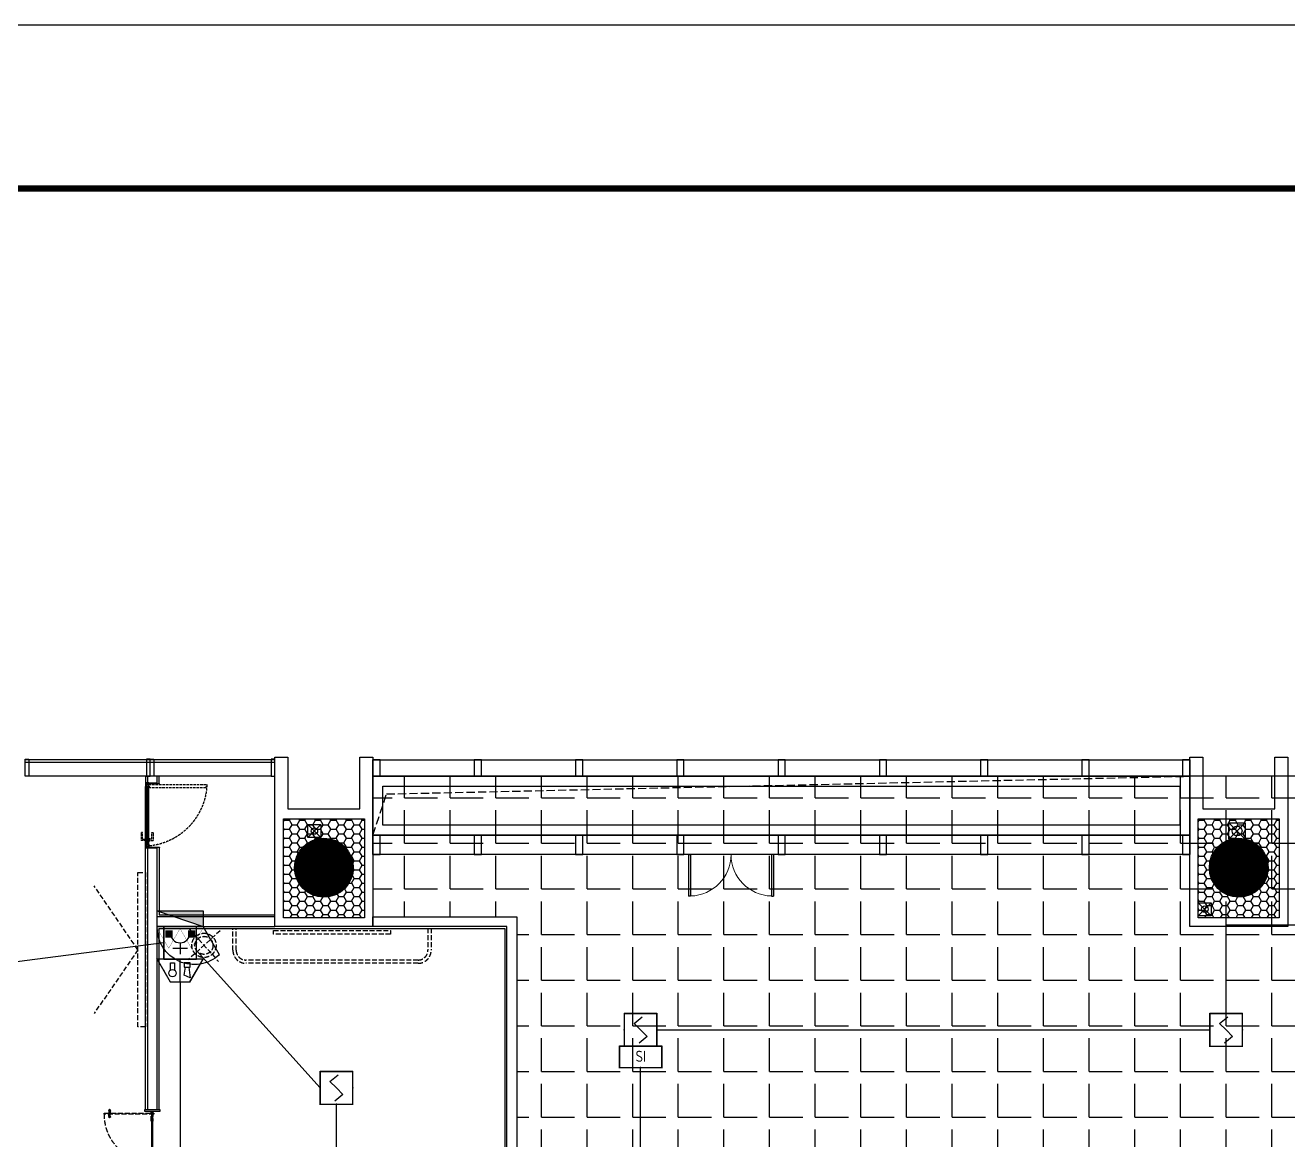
# Model space of a CAD drawing. Extents: x -284868 to 304789, y -137694 to 137894.
# Drawn here: x 198018 to 217338, y 13442 to 30502 of the extents above; entities that cross this region are included whole.
import ezdxf
from ezdxf.enums import TextEntityAlignment as Align

# ---------------------------------------------------------------- set-up
doc = ezdxf.new("R2010")
doc.units = 0
doc.linetypes.add('DASH', pattern=[0.35, 0.25, -0.1])
doc.linetypes.add('DASHED', pattern=[0.75, 0.5, -0.25])
doc.layers.get('0').update_dxf_attribs({"linetype": 'CONTINUOUS'})
for name, color, linetype in [('0-墙', 4, 'CONTINUOUS'), ('0-建筑外轮廓', 8, 'CONTINUOUS'), ('0-建筑柱体', 251, 'CONTINUOUS'), ('0-消防栓(给排水)', 9, 'CONTINUOUS'), ('0-窗', 11, 'CONTINUOUS'), ('0-非设计区域', 251, 'CONTINUOUS'), ('E-FIRE-CIRC', 120, 'CONTINUOUS'), ('E-FIRE-EQPM', 3, 'CONTINUOUS'), ('EQUIP-消防', 3, 'CONTINUOUS'), ('EQUIP-隔离模块', 241, 'CONTINUOUS'), ('EQUIP_消火栓', 20, 'CONTINUOUS'), ('P-完成面', 42, 'CONTINUOUS'), ('P-平面家具', 3, 'CONTINUOUS'), ('P-门扇', 6, 'CONTINUOUS'), ('TEL_TITLE', 7, 'CONTINUOUS'), ('TEXT_照明_回路标注', 41, 'CONTINUOUS'), ('WIRE-消防电源', 2, 'TG_D'), ('灭火器', 23, 'CONTINUOUS')]:
    doc.layers.add(name, color=color, linetype=linetype)
doc.styles.get("Standard").update_dxf_attribs({"font": 'GBENOR', "bigfont": 'GBCBIG'})
doc.styles.add('TG_LINETYPE', font='SIMPLEX', dxfattribs={"width": 0.8, "height": 3, "bigfont": 'HZTXT'})
doc.linetypes.add('TG_D', pattern='A,2,-0.3,["D",TG_LINETYPE,S=0.1,R=0,X=-0.23,Y=-0.15],0', length=2.3)

# ---------------------------------------------------------------- blocks, each defined once
blk = doc.blocks.new('_YZH')
at = {"const_width": 0.5}
blk.add_lwpolyline([(-0.25, 0, 1), (0.25, 0, 1)], format="xyb", close=True, dxfattribs=at)
at = {"color": 4}
blk.add_circle((0, 0), 0.5, dxfattribs=at)
blk = doc.blocks.new('sgASGHHHH')
at = {"xscale": 900, "yscale": 900, "zscale": 900}
for p in [(-108646, -884824), (-94646, -884824)]:
    blk.add_blockref('_YZH', p, dxfattribs=at)
blk = doc.blocks.new('A$C3B8026B3')
for p, q in [((9985, 54450), (8185, 54450)), ((11895, 54450), (10095, 54450))]:
    blk.add_line(p, q)
for points in [[(8130, 54712), (8185, 54712), (8185, 54450), (8130, 54450)], [(10040, 54712), (9985, 54712), (9985, 54450), (10040, 54450)], [(10040, 54712), (10095, 54712), (10095, 54450), (10040, 54450)], [(11950, 54712), (11895, 54712), (11895, 54450), (11950, 54450)]]:
    blk.add_lwpolyline(points, close=True)
for points in [[(10040, 54700), (8130, 54700)], [(11950, 54700), (10040, 54700)], [(10040, 54662), (8130, 54662)], [(11950, 54662), (10040, 54662)]]:
    blk.add_lwpolyline(points)
blk = doc.blocks.new('A$C770634BF')
at = {"layer": '0-建筑外轮廓'}
h = blk.add_hatch(dxfattribs=at)
h.set_pattern_fill('HONEY', color=251, scale=50)
h.set_pattern_definition([(0, (-82816.545, 746571.914), (119.0625, 68.74075), [79.375, -158.75]), (120, (-82816.545, 746571.914), (-119.062486, 68.7407746), [79.375, -158.75]), (60, (-82816.545, 746571.914), (1.4e-05, 137.4815246), [-158.75, 79.375])])
h.paths.add_polyline_path([(10430, 900), (11670, 900), (11670, -619), (10430, -619)])
h = blk.add_hatch(dxfattribs=at)
h.set_pattern_fill('HONEY', color=251, scale=50)
h.set_pattern_definition([(0, (-68816.545, 746571.914), (119.0625, 68.74075), [79.375, -158.75]), (120, (-68816.545, 746571.914), (-119.062486, 68.7407746), [79.375, -158.75]), (60, (-68816.545, 746571.914), (1.4e-05, 137.4815246), [-158.75, 79.375])])
h.paths.add_polyline_path([(24430, 900), (25670, 900), (25670, -619), (24430, -619)])
at = {"layer": '0-建筑外轮廓', "color": 42}
for points in [[(10300, -750), (10300, 1840), (10500, 1840), (10500, 1050), (11600, 1050), (11600, 1840), (11800, 1840), (11800, -750)], [(24300, -750), (24300, 1840), (24500, 1840), (24500, 1050), (25600, 1050), (25600, 1840), (25800, 1840), (25800, -750)], [(10430, 900), (11670, 900), (11670, -619), (10430, -619)], [(24430, 900), (25670, 900), (25670, -619), (24430, -619)]]:
    blk.add_lwpolyline(points, close=True, dxfattribs=at)
at = {"layer": '0-建筑外轮廓', "color": 251}
for points in [[(10430, -620), (10430, 900), (11670, 900), (11670, -620)], [(24430, -620), (24430, 900), (25670, 900), (25670, -620)]]:
    blk.add_lwpolyline(points, close=True, dxfattribs=at)
blk = doc.blocks.new('dhdhjdlll')
for points in [[(94617, -890022), (94727, -890022), (94727, -889772), (94617, -889772)], [(94617, -891222), (94727, -891222), (94727, -890922), (94617, -890922)]]:
    blk.add_lwpolyline(points, close=True)
blk = doc.blocks.new('tynyc3')
for points in [[(94617, -889772), (107117, -889772), (107117, -890022), (94617, -890022)], [(94617, -890922), (107117, -890922), (107117, -891222), (94617, -891222)]]:
    blk.add_lwpolyline(points, close=True)
for p in [(0, 0), (1550, 0), (3100, 0), (4650, 0), (6200, 0), (7750, 0), (9300, 0), (10850, 0), (12390, 0)]:
    blk.add_blockref('dhdhjdlll', p)
blk = doc.blocks.new('$DorLib2D$00000002')
for p, q in [((-0.5, 0), (-0.5, 0.4875)), ((-0.475, 0.4875), (-0.5, 0.4875)), ((-0.475, 0), (-0.475, 0.4875)), ((0.475, 0), (0.475, 0.4875)), ((0.475, 0.4875), (0.5, 0.4875)), ((0.5, 0), (0.5, 0.4875)), ((-0.5, 0), (-0.475, 0)), ((0.5, 0), (0.475, 0))]:
    blk.add_line(p, q)
at = {"lineweight": 13}
for centre, start, end in [((-0.4875, 0), 0, 88.53072), ((0.4875, 0), 91.46928, 180)]:
    blk.add_arc(centre, 0.4875, start, end, dxfattribs=at)
blk = doc.blocks.new('A$C10332E08')
for p, q in [((250, 0), (0, 250)), ((250, 250), (0, 0))]:
    blk.add_line(p, q)
blk.add_lwpolyline([(0, 250), (250, 250), (250, 0), (0, 0)], close=True)
blk = doc.blocks.new('A$C2AC726D9')
for centre, radius in [((25025, 709), 75), ((10904, 708), 50), ((24530, -489), 50)]:
    blk.add_circle(centre, radius)
at = {"xscale": 0.8, "yscale": 0.8, "zscale": 0.8, "rotation": 270}
for p in [(10804, 808), (24430, -389)]:
    blk.add_blockref('A$C10332E08', p, dxfattribs=at)
at = {"rotation": 270}
blk.add_blockref('A$C10332E08', (24900, 834), dxfattribs=at)
blk = doc.blocks.new('A$C7B347943')
at = {"layer": 'P-门扇', "color": 251, "linetype": 'DASH', "ltscale": 300}
for p, q in [((-10, 0), (10, 0)), ((0, -10), (0, 10))]:
    blk.add_line(p, q, dxfattribs=at)
blk.add_lwpolyline([(114, -12), (114, 12), (-30, 12), (-30, -12)], close=True, dxfattribs=at)
at = {"layer": 'P-门扇', "color": 6, "linetype": 'DASH', "ltscale": 300}
blk.add_circle((0, 0), 6, dxfattribs=at)
blk = doc.blocks.new('A$C21f4e1ae')
at = {"layer": 'P-门扇', "color": 251, "linetype": 'DASH', "ltscale": 300}
for p, q in [((-775, 1), (-775, -34)), ((-755, 1), (-755, -34)), ((-775, -81), (-775, -46)), ((-755, -81), (-755, -46)), ((-775, -1469), (-775, -1504)), ((-775, -1551), (-775, -1516)), ((-755, -1469), (-755, -1504)), ((-755, -1551), (-755, -1516))]:
    blk.add_line(p, q, dxfattribs=at)
at = {"layer": 'P-门扇', "color": 8}
for p, q in [((-120, -10), (-120, -773)), ((-110, -10), (-110, -773)), ((-120, -1540), (-120, -778)), ((-110, -1540), (-110, -778))]:
    blk.add_line(p, q, dxfattribs=at)
at = {"layer": 'P-门扇', "color": 251}
for p, q in [((-156, -680), (-121, -680)), ((-156, -700), (-121, -700)), ((-74, -680), (-109, -680)), ((-74, -700), (-109, -700)), ((-156, -850), (-121, -850)), ((-156, -870), (-121, -870)), ((-74, -850), (-109, -850)), ((-74, -870), (-109, -870))]:
    blk.add_line(p, q, dxfattribs=at)
at = {"layer": 'P-门扇', "color": 251, "linetype": 'DASH', "ltscale": 300}
for points in [[(-748, 8), (-765, 26), (-783, 8), (-765, -9)], [(-752, 8), (-765, 22), (-779, 8), (-765, -5)], [(-848, -35), (-846, -34), (-86, -34), (-85, -35), (-85, -45), (-86, -46), (-846, -46), (-848, -45)], [(-748, -89), (-765, -106), (-783, -89), (-765, -71)], [(-752, -89), (-765, -102), (-779, -89), (-765, -75)], [(-848, -1515), (-846, -1516), (-86, -1516), (-85, -1515), (-85, -1505), (-86, -1504), (-846, -1504), (-848, -1505)], [(-748, -1461), (-765, -1444), (-783, -1461), (-765, -1479)], [(-748, -1558), (-765, -1576), (-783, -1558), (-765, -1541)], [(-752, -1461), (-765, -1448), (-779, -1461), (-765, -1475)], [(-752, -1558), (-765, -1572), (-779, -1558), (-765, -1545)]]:
    blk.add_lwpolyline(points, close=True, dxfattribs=at)
at = {"layer": 'P-门扇'}
for points in [[(-110, -773), (-109, -772), (-109, -11), (-110, -10), (-120, -10), (-121, -11), (-121, -772), (-120, -773)], [(-110, -778), (-109, -779), (-109, -1539), (-110, -1540), (-120, -1540), (-121, -1539), (-121, -779), (-120, -778)]]:
    blk.add_lwpolyline(points, close=True, dxfattribs=at)
at = {"layer": 'P-门扇', "color": 251}
for points in [[(-164, -673), (-181, -690), (-164, -708), (-146, -690)], [(-164, -677), (-177, -690), (-164, -704), (-150, -690)], [(-66, -673), (-49, -690), (-66, -708), (-84, -690)], [(-66, -677), (-53, -690), (-66, -704), (-80, -690)], [(-164, -877), (-181, -860), (-164, -842), (-146, -860)], [(-164, -873), (-177, -860), (-164, -846), (-150, -860)], [(-66, -877), (-49, -860), (-66, -842), (-84, -860)], [(-66, -873), (-53, -860), (-66, -846), (-80, -860)]]:
    blk.add_lwpolyline(points, close=True, dxfattribs=at)
at = {"layer": 'P-门扇', "color": 251, "linetype": 'DASH', "ltscale": 300}
for centre, start, end in [((-134, -59), 178.681, 271.319), ((-134, -1491), 88.681, 181.319)]:
    blk.add_arc(centre, 714, start, end, dxfattribs=at)
at = {"layer": 'P-门扇', "extrusion": (0, 0, -1), "zscale": -1, "rotation": 270}
blk.add_blockref('A$C7B347943', (115, -40), dxfattribs=at)
at = {"layer": 'P-门扇', "rotation": 90.00000000000001}
blk.add_blockref('A$C7B347943', (-115, -1510), dxfattribs=at)
blk = doc.blocks.new('FZ03')
at = {"color": 8}
for p, q in [((-4, 1), (-4, 3)), ((-4, 3), (0, 3)), ((0, 0), (-4, 1)), ((-3, 7), (3, 7)), ((0, 7), (-3, 5)), ((-3, 3), (-3, 7)), ((0, 5), (-3, 4)), ((0, 7), (3, 5)), ((0, 7), (0, 3)), ((0, 5), (3, 4)), ((0, 3), (4, 3)), ((4, 1), (0, 0)), ((3, 3), (3, 7)), ((4, 3), (4, 1))]:
    blk.add_line(p, q, dxfattribs=at)
blk = doc.blocks.new('A$C79893AB6')
at = {"color": 8, "linetype": 'DASHED', "ltscale": 5}
for points in [[(10, 20), (0, 20), (0, 5), (10, 5)], [(10, 0), (12, 0), (12, 25), (10, 25)], [(13, 0), (15, 0), (15, 25), (13, 25)], [(15, 20), (25, 20), (25, 5), (15, 5)]]:
    blk.add_lwpolyline(points, close=True, dxfattribs=at)
for points in [[(5, 20), (5, 5)], [(12, 18), (13, 18)], [(12, 16), (13, 16)], [(12, 14), (13, 14)], [(12, 10), (13, 10)], [(12, 8), (13, 8)], [(12, 6), (13, 6)], [(20, 20), (20, 5)]]:
    blk.add_lwpolyline(points, dxfattribs=at)
blk = doc.blocks.new('A$C11DE782A')
at = {"color": 8, "linetype": 'DASHED', "ltscale": 30}
for points in [[(825, 63), (721, 63), (721, 82), (844, 82)], [(861, 20), (861, 15), (809, 15), (809, 20)], [(825, 63), (825, 22), (844, 22), (844, 82)], [(825, -83), (721, -83), (721, -102), (844, -102)], [(861, -40), (861, -35), (809, -35), (809, -40)], [(825, -83), (825, -42), (844, -42), (844, -102)]]:
    blk.add_lwpolyline(points, dxfattribs=at)
for points in [[(809, 20, -0.414214), (810, 22), (860, 22, -0.414214), (861, 20)], [(809, -40, 0.414214), (810, -42), (860, -42, 0.414214), (861, -40)]]:
    blk.add_lwpolyline(points, format="xyb", dxfattribs=at)
at = {"layer": 'P-门扇'}
for p, q in [((900, 15), (20, 15)), ((900, -35), (20, -35))]:
    blk.add_line(p, q, dxfattribs=at)
at = {"layer": 'P-门扇', "color": 251}
for p, q in [((915, 12), (20, 12)), ((900, 0), (20, 0)), ((900, -20), (20, -20)), ((930, -32), (20, -32))]:
    blk.add_line(p, q, dxfattribs=at)
at = {"layer": 'P-门扇'}
blk.add_lwpolyline([(5, 15), (20, 15), (20, -35), (-10, -35), (-10, -3), (5, -3)], close=True, dxfattribs=at)
at = {"layer": 'P-门扇', "color": 251}
for points in [[(60, -20), (60, 0), (20, 0), (20, -20)], [(480, -20), (480, 0), (440, 0), (440, -20)], [(900, -20), (900, 0), (860, 0), (860, -20)]]:
    blk.add_lwpolyline(points, close=True, dxfattribs=at)
for points in [[(60, -20), (20, 0)], [(20, -20), (60, 0)], [(480, -20), (440, 0)], [(440, -20), (480, 0)], [(900, -20), (860, 0)], [(860, -20), (900, 0)]]:
    blk.add_lwpolyline(points, dxfattribs=at)
at = {"layer": 'P-门扇'}
for points in [[(900, -35), (900, -35), (930, -35), (930, -3), (915, -3), (915, 15), (900, 15)], [(900, 12), (900, -32)]]:
    blk.add_lwpolyline(points, dxfattribs=at)
at = {"layer": 'P-门扇', "color": 251, "linetype": 'DASH', "ltscale": 150}
blk.add_lwpolyline([(40, -50), (22, -50), (22, -35), (-10, -35), (-10, -925), (22, -925), (22, -910), (40, -910), (40, -50)], dxfattribs=at)
blk.add_lwpolyline([(930, -35, -0.374184), (-10, -925, 3.831979)], format="xyb", dxfattribs=at)
at = {"xscale": -0.7194583547756841, "yscale": 0.7194583547756841, "zscale": 0.7194583547756841}
for p in [(-5, -2), (925, -2)]:
    blk.add_blockref('FZ03', p, dxfattribs=at)
blk.add_blockref('A$C79893AB6', (-25, -35))
blk = doc.blocks.new('$equip$00002649')
for p, q in [((-0.5, 0.5), (-0.5, -0.5)), ((0.5, 0.5), (-0.5, 0.5)), ((-0.2, 0.2), (0.05, 0.4)), ((0.5, -0.5), (0.5, 0.5)), ((0, 0), (-0.2, 0.2)), ((0, 0), (0.2, -0.2)), ((0.2, -0.2), (-0.05, -0.4)), ((-0.5, -0.5), (0.5, -0.5))]:
    blk.add_line(p, q)
at = {"const_width": 0.04}
blk.add_lwpolyline([(-0.5, 0.5), (0.5, 0.5), (0.5, -0.5), (-0.5, -0.5), (-0.5, 0.5), (0.5, 0.5)], dxfattribs=at)
for p in [(0, 0.5), (-0.5, 0), (0.5, 0), (0, -0.5)]:
    blk.add_point(p)
at = {"color": 7, "flags": 1}
for tag, height, p in [('A', 0.00002, (0, 0)), ('B', 0.4, (0.762, -0.208))]:
    blk.add_attdef(tag, text='', height=height, dxfattribs=at).set_placement(p, align=Align.MIDDLE_CENTER)
blk = doc.blocks.new('$equip$00002776')
for p, q in [((0.65, 0.65), (-0.65, 0.65)), ((-0.65, 0.65), (-0.65, 0)), ((0.65, 0), (0.65, 0.65)), ((-0.65, 0), (0.65, 0))]:
    blk.add_line(p, q)
at = {"const_width": 0.04}
blk.add_lwpolyline([(-0.65, 0.65), (-0.65, 0), (0.65, 0), (0.65, 0.65), (-0.65, 0.65), (-0.65, 0)], dxfattribs=at)
for p in [(0, 0.65), (-0.65, 0.325), (0, 0), (0.65, 0.325)]:
    blk.add_point(p)
at = {"color": 7}
blk.add_attdef('$TEXT$', text='', height=0.4, dxfattribs=at).set_placement((0.006, 0.343), align=Align.MIDDLE_CENTER)
at = {"color": 7, "flags": 1}
for tag, p in [('B', (0.905, 0.246)), ('A', (0, 0))]:
    blk.add_attdef(tag, text='', height=0.4, dxfattribs=at).set_placement(p, align=Align.MIDDLE_CENTER)
blk = doc.blocks.new('A$C1F876902')
at = {"layer": 'E-FIRE-CIRC', "linetype": 'Continuous'}
for p, q in [((-694, 27066), (-694, 28425)), ((-694, 28425), (6358, 28425)), ((-9403, 26816), (-944, 26816)), ((-9653, 21654), (-9653, 26241))]:
    blk.add_line(p, q, dxfattribs=at)
at = {"layer": 'E-FIRE-EQPM', "xscale": 500, "yscale": 500, "zscale": 500}
for p in [(-9653, 26816), (-694, 26816)]:
    blk.add_blockref('$equip$00002649', p, dxfattribs=at)
at = {"layer": 'EQUIP-隔离模块'}
ref = blk.add_blockref('$equip$00002776', (-9653, 26241), dxfattribs=dict(at, xscale=499.9999999999998, yscale=499.9999999999998, zscale=499.9999999999998))
ref.add_attrib('$TEXT$', 'SI', dxfattribs={"layer": '0', "color": 7, "height": 170, "rotation": 0}).set_placement((-9650, 26413), align=Align.MIDDLE_CENTER)
blk = doc.blocks.new('A$C55A223CA')
at = {"layer": '灭火器'}
for points in [[(123, 413), (123, 297), (239, 297), (239, 413)], [(470, 413), (470, 297), (586, 297), (586, 413)]]:
    blk.add_hatch(color=256, dxfattribs=at).paths.add_polyline_path(points)
at = {"layer": 'EQUIP_消火栓'}
for p, q in [((2, 240), (2, 0)), ((2, 0), (702, 240)), ((702, 240), (2, 240)), ((702, 0), (702, 240)), ((2, 0), (702, 0))]:
    blk.add_line(p, q, dxfattribs=at)
blk.add_lwpolyline([(952, 673), (702, 240)], dxfattribs=at)
at = {"layer": 'EQUIP_消火栓', "color": 250}
blk.add_arc((567, 259), 565, 47.065, 181.9423, dxfattribs=at)
at = {"layer": 'EQUIP_消火栓'}
blk.add_solid([(702, 0), (702, 240), (2, 0)], dxfattribs=at)
at = {"layer": '灭火器', "const_width": 3.86}
for points in [[(177, 573), (3, 272), (351, 272), (177, 573)], [(524, 573), (351, 272), (698, 272), (524, 573)]]:
    blk.add_lwpolyline(points, dxfattribs=at)
blk = doc.blocks.new('A$Caebb5d4d')
at = {"layer": 'EQUIP_消火栓', "xscale": -1, "rotation": 180.0000047127917}
blk.add_blockref('A$C55A223CA', (-2552, 35140), dxfattribs=at)
blk = doc.blocks.new('$equip$00002679')
for p, q in [((-0.3, 0.699), (-0.703, 0)), ((-0.264, 0.249), (-0.304, 0.569)), ((-0.304, 0.569), (-0.128, 0.489)), ((0.3, 0.699), (-0.3, 0.699)), ((0.3, 0.699), (-0.3, 0.699)), ((-0.128, 0.489), (-0.168, 0.249)), ((0, 0.699), (0, 0)), ((0.703, 0), (0.3, 0.699)), ((-0.703, 0), (0.703, 0)), ((-0.304, 0.249), (-0.304, 0.113)), ((-0.128, 0.249), (-0.304, 0.249)), ((-0.304, 0.113), (-0.128, 0.113)), ((-0.128, 0.113), (-0.128, 0.249)), ((0.174, 0.11), (0.174, 0.338)), ((0.294, 0.11), (0.174, 0.11)), ((0.294, 0.338), (0.294, 0.11))]:
    blk.add_line(p, q)
at = {"const_width": 0.04}
for points in [[(-0.299, 0.699), (0.301, 0.699), (0.703, 0), (-0.702, 0), (-0.299, 0.699), (0.301, 0.699)], [(-0.3, 0.699), (0.3, 0.699), (0.703, 0), (-0.703, 0), (-0.3, 0.699), (0.3, 0.699)]]:
    blk.add_lwpolyline(points, dxfattribs=at)
blk.add_circle((0.234, 0.43), 0.111)
for p in [(0, 0.699), (-0.501, 0.349), (0, 0), (0.502, 0.349)]:
    blk.add_point(p)
at = {"color": 7, "flags": 1}
for tag, height, p in [('B', 0.4, (0.961, 0.299)), ('A', 0.00002, (0, 0))]:
    blk.add_attdef(tag, text='', height=height, dxfattribs=at).set_placement(p, align=Align.MIDDLE_CENTER)
blk = doc.blocks.new('$equip$00002656')
for p, q in [((-0.5, 1), (-0.5, 0)), ((0.5, 1), (-0.5, 1)), ((0.5, 0), (0.5, 1)), ((0, 0.5), (0, 0.15)), ((-0.5, 0), (0.5, 0)), ((-0.219, 0.331), (0.222, 0.331))]:
    blk.add_line(p, q)
at = {"const_width": 0.04}
blk.add_lwpolyline([(-0.5, 1), (0.5, 1), (0.5, 0), (-0.5, 0), (-0.5, 1), (0.5, 1)], dxfattribs=at)
blk.add_arc((0, 0.8), 0.3, 180, 0)
for p in [(0, 1), (-0.5, 0.5), (0.5, 0.5), (0, 0)]:
    blk.add_point(p)
at = {"color": 7, "flags": 1}
for tag, height, p in [('B', 0.4, (0.762, 0.292)), ('A', 0.00002, (0, 0))]:
    blk.add_attdef(tag, text='', height=height, dxfattribs=at).set_placement(p, align=Align.MIDDLE_CENTER)

msp = doc.modelspace()

# ---------------------------------------------------------------- hatches: boundary and pattern name
at = {"layer": '0-非设计区域', "ltscale": 3}
h = msp.add_hatch(dxfattribs=at)
h.set_pattern_fill('ANGLE', color=256, scale=100)
h.set_pattern_definition([(0, (-222963.06, 452446.1), (0, 698.5), [508, -190.5]), (90, (-222963.06, 452446.1), (-698.5, 4e-14), [508, -190.5])])
h.paths.add_polyline_path([(203338, 19008), (203338, 16857), (205538, 16857), (205538, 6107), (217088, 6107), (217088, -11493), (218888, -11493), (218888, -1140), (228338, -1140), (228338, 19008)])

# ---------------------------------------------------------------- linework, layer by layer
at = {"layer": '0-墙', "ltscale": 3}
msp.add_lwpolyline([(199888, 18908), (200038, 18908), (200038, 19008), (199888, 19008)], close=True, dxfattribs=at)
for points in [[(200038, 16857), (200038, 17908), (199888, 17908), (199888, 13907), (200038, 13907), (200038, 16707), (201838, 16707), (201838, 16857), (200038, 16857)], [(203338, 16857), (205538, 16857), (205538, 8107), (205388, 8107), (205388, 16707), (203338, 16707), (203338, 16857)]]:
    msp.add_lwpolyline(points, dxfattribs=at)
at = {"layer": '0-窗', "color": 6, "linetype": 'DASH', "ltscale": 500}
msp.add_lwpolyline([(203338, 18107), (203547, 18735), (215838, 19007)], dxfattribs=at)
at = {"layer": '0-窗'}
for points in [[(203338, 19007), (215838, 19007), (215838, 18107), (203338, 18107)], [(215688, 18257), (203488, 18257), (203488, 18857), (215688, 18857)]]:
    msp.add_lwpolyline(points, close=True, dxfattribs=at)
at = {"layer": '0-非设计区域', "ltscale": 3}
msp.add_lwpolyline([(203338, 19008), (203338, 16857), (205538, 16857), (205538, 6107), (217088, 6107), (217088, -11493), (218888, -11493), (218888, -1140), (228338, -1140), (228338, 19008)], close=True, dxfattribs=at)
at = {"layer": 'E-FIRE-CIRC'}
for points in [[(200138, 16457), (195951, 15918)], [(202530, 14235), (200638, 16341)], [(202780, 10001), (202780, 13985)]]:
    msp.add_lwpolyline(points, dxfattribs=at)
at = {"layer": 'P-完成面'}
for points in [[(199858, 19008), (199858, 18868), (199873, 18868), (199873, 18883)], [(199908, 18893), (200073, 18893), (200073, 18898), (200068, 18898), (200068, 19008)], [(199858, 13902), (199858, 17948), (199873, 17948), (199873, 17933)], [(199908, 17923), (200073, 17923), (200073, 17918), (200068, 17918), (200068, 16887), (201838, 16887)], [(200068, 13902), (200068, 16677), (205358, 16677), (205358, 12237), (204638, 12237)]]:
    msp.add_lwpolyline(points, dxfattribs=at)
for points in [[(199908, 18883), (199908, 18908), (199870, 18908), (199870, 18883)], [(199908, 17933), (199908, 17908), (199870, 17908), (199870, 17933)], [(199843, 13902), (199843, 13882), (200083, 13882), (200083, 13902)]]:
    msp.add_lwpolyline(points, close=True, dxfattribs=at)
at = {"layer": 'P-平面家具', "color": 251, "linetype": 'DASH', "ltscale": 300}
for p, q in [((201001, 16642), (200505, 16194)), ((200529, 16666), (200977, 16170))]:
    msp.add_line(p, q, dxfattribs=at)
at = {"layer": 'P-平面家具', "linetype": 'DASH', "ltscale": 300}
for points in [[(199743, 17535), (199858, 17535), (199858, 15169), (199743, 15169)], [(201818, 16647), (203608, 16647), (203608, 16587), (201818, 16587)]]:
    msp.add_lwpolyline(points, close=True, dxfattribs=at)
at = {"layer": 'P-平面家具', "color": 251, "linetype": 'DASH', "ltscale": 300}
for points in [[(199743, 16349), (199071, 17327)], [(199743, 16349), (199071, 15376)]]:
    msp.add_lwpolyline(points, dxfattribs=at)
at = {"layer": 'P-平面家具', "linetype": 'DASH', "ltscale": 300}
msp.add_lwpolyline([(201195, 16677), (204230, 16677), (204230, 16343, -0.414214), (204030, 16143), (201395, 16143, -0.414214), (201195, 16343)], format="xyb", close=True, dxfattribs=at)
at = {"layer": 'P-平面家具', "color": 251, "linetype": 'DASH', "ltscale": 300}
msp.add_lwpolyline([(201245, 16677), (204180, 16677), (204180, 16343, -0.414214), (204030, 16193), (201395, 16193, -0.414214), (201245, 16343)], format="xyb", close=True, dxfattribs=at)
at = {"layer": 'P-平面家具', "linetype": 'DASH', "ltscale": 300}
msp.add_circle((200753, 16418), 186, dxfattribs=at)
at = {"layer": 'P-平面家具', "color": 251, "linetype": 'DASH', "ltscale": 300}
msp.add_circle((200753, 16418), 138, dxfattribs=at)
at = {"layer": 'TEL_TITLE'}
msp.add_lwpolyline([(178197, -53598), (237597, -53598), (237597, 30502), (178197, 30502)], close=True, dxfattribs=at)
at = {"layer": 'TEL_TITLE', "const_width": 100}
msp.add_lwpolyline([(179197, -52598), (236597, -52598), (236597, 28002), (179197, 28002)], close=True, dxfattribs=at)
at = {"layer": 'WIRE-消防电源', "ltscale": 1000}
msp.add_lwpolyline([(200388, 15858), (200388, 12672), (202201, 12672), (202201, 7623)], dxfattribs=at)

# ---------------------------------------------------------------- block references
at = {"color": 0}
msp.add_blockref('A$C770634BF', (191538, 17457), dxfattribs=at)
at = {"layer": '0-建筑柱体'}
msp.add_blockref('sgASGHHHH', (311234, 902431), dxfattribs=at)
at = {"layer": '0-消防栓(给排水)', "color": 0}
msp.add_blockref('A$C2AC726D9', (191538, 17460), dxfattribs=at)
at = {"layer": '0-窗'}
for name, p in [('A$C3B8026B3', (189888, -35443)), ('tynyc3', (108721, 909029))]:
    msp.add_blockref(name, p, dxfattribs=at)
at = {"layer": 'E-FIRE-CIRC'}
msp.add_blockref('A$Caebb5d4d', (202588, -18193), dxfattribs=at)
at = {"layer": 'EQUIP-消防', "xscale": 500, "yscale": 500, "zscale": 500}
for name, p in [('$equip$00002656', (200388, 16207)), ('$equip$00002649', (202780, 14235))]:
    msp.add_blockref(name, p, dxfattribs=at)
at = {"layer": 'EQUIP-消防', "xscale": 500, "yscale": 500, "zscale": 500, "rotation": 180.0000000000113}
msp.add_blockref('$equip$00002679', (200388, 16207), dxfattribs=at)
at = {"layer": 'P-门扇', "xscale": -1, "rotation": 90}
msp.add_blockref('A$C11DE782A', (199873, 18868), dxfattribs=at)
at = {"layer": 'P-门扇', "xscale": 1300, "yscale": -1300, "zscale": 100}
msp.add_blockref('$DorLib2D$00000002', (208818, 17807), dxfattribs=at)
at = {"layer": 'P-门扇', "color": 1, "ltscale": 3}
msp.add_blockref('A$C21f4e1ae', (200073, 13882), dxfattribs=at)
at = {"layer": 'TEXT_照明_回路标注'}
msp.add_blockref('A$C1F876902', (217088, -11693), dxfattribs=at)

doc.saveas('drawing.dxf')
